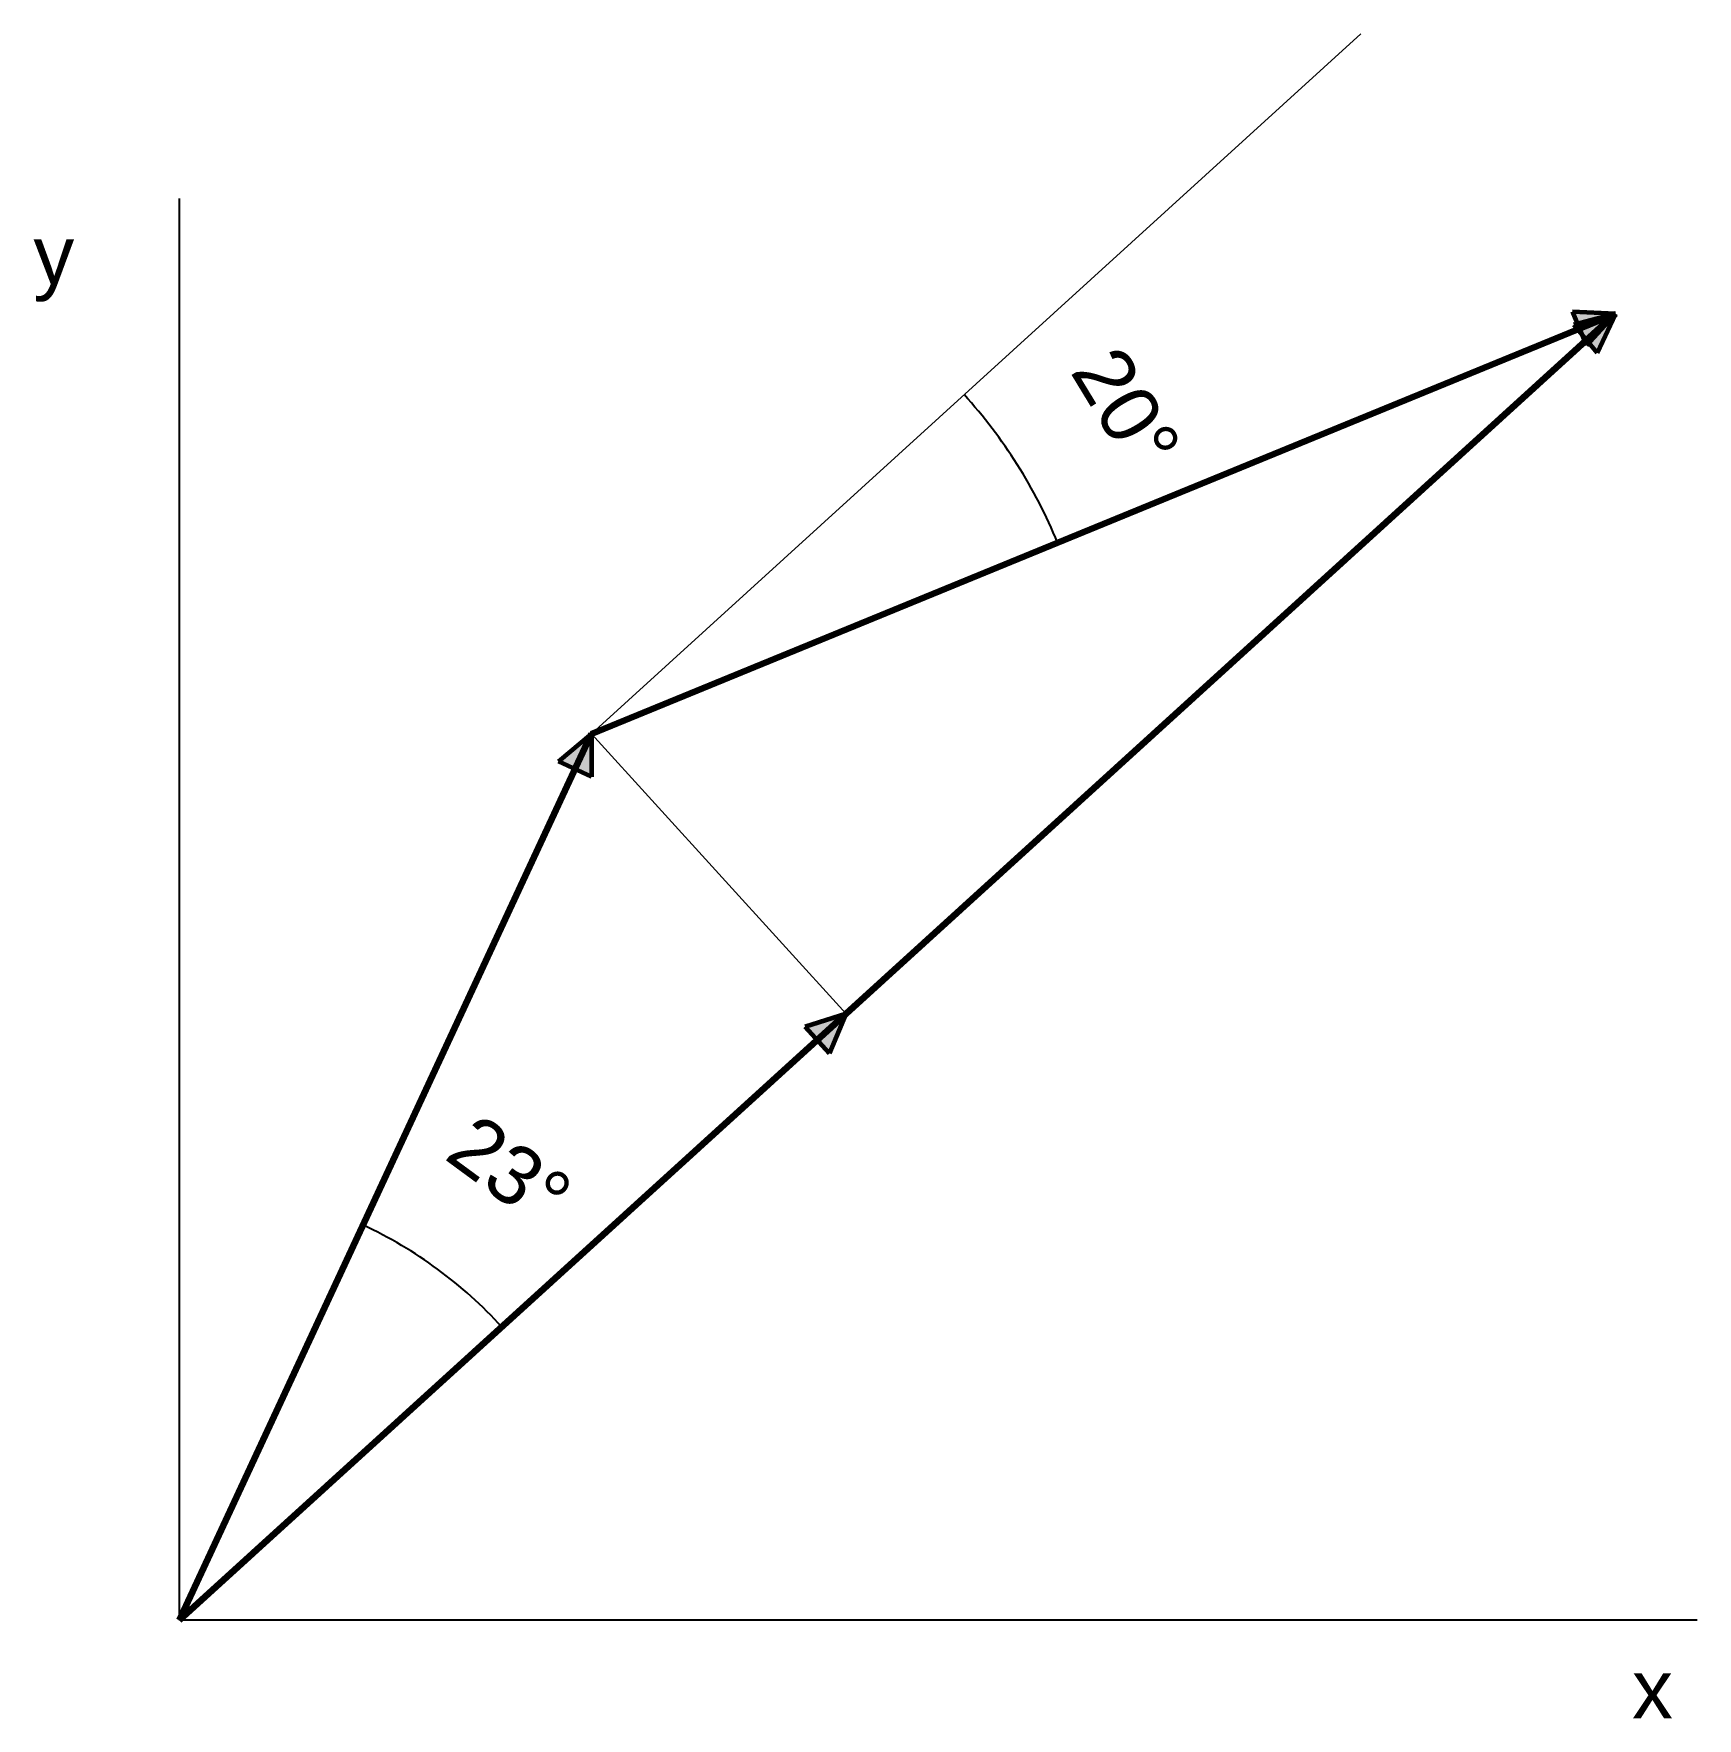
# Model space of a CAD drawing. Header units: millimetres. Extents: x -1 to 10.4, y -0.7 to 10.9.
import ezdxf

# ---------------------------------------------------------------- set-up
doc = ezdxf.new("R2010")
doc.units = ezdxf.units.MM
doc.header["$PDSIZE"] = -5
for name, color, linetype, lineweight in [('anotaciones', 8, 'Continuous', 13), ('ejes', 7, 'Continuous', 25), ('vectores', 7, 'Continuous', 60)]:
    doc.layers.add(name, color=color, linetype=linetype, lineweight=lineweight)
doc.styles.get("Standard").update_dxf_attribs({"font": 'arial.ttf'})
doc.dimstyles.new('ISO-25', dxfattribs={"dimtxt": 0.4, "dimasz": 2.5, "dimexe": 1.25, "dimexo": 0.625, "dimtad": 1, "dimtxsty": 'Standard', "dimblk": 'NONE', "dimcen": 0, "dimadec": 0, "dimazin": 0, "dimtfac": 1, "dimtofl": 0, "dimtmove": 0, "dimatfit": 3, "dimfxl": 1, "dimarcsym": 2})

# ---------------------------------------------------------------- blocks, each defined once
blk = doc.blocks.new('*D1')
at = {"layer": 'anotaciones', "color": 0, "lineweight": -2}
blk.add_arc((0, 0), 2.982, 42.297, 65.0867, dxfattribs=at)
at = {"layer": 'Defpoints', "color": 0}
for p in [(9.829, 8.943), (2.818, 6.068), (1.921, 2.281), (0, 0), (0, 0)]:
    blk.add_point(p, dxfattribs=at)
at = {"layer": 'anotaciones', "color": 0, "insert": (2.258, 3.073), "char_height": 0.4, "attachment_point": 5, "rotation": 323.6919}
blk.add_mtext('23%%d', dxfattribs=at)
blk = doc.blocks.new('_None')
blk = doc.blocks.new('*D2')
at = {"layer": 'anotaciones', "color": 0, "lineweight": -2}
blk.add_arc((2.818, 6.068), 3.449, 22.2972, 42.297, dxfattribs=at)
at = {"layer": 'Defpoints', "color": 0}
for p in [(8.085, 10.859), (9.829, 8.943), (5.622, 8.077), (2.818, 6.068), (2.818, 6.068)]:
    blk.add_point(p, dxfattribs=at)
at = {"layer": 'anotaciones', "color": 0, "insert": (6.478, 8.289), "char_height": 0.4, "attachment_point": 5, "rotation": 301.2614}
blk.add_mtext('20%%d', dxfattribs=at)

msp = doc.modelspace()

# ---------------------------------------------------------------- hatches: boundary and pattern name
at = {"layer": 'vectores'}
for points in [[(9.829, 8.943), (9.629, 8.726), (9.535, 8.956)], [(9.829, 8.943), (9.703, 8.676), (9.544, 8.867)], [(2.818, 6.068), (2.819, 5.773), (2.593, 5.878)], [(4.562, 4.151), (4.448, 3.879), (4.281, 4.063)]]:
    msp.add_hatch(color=256, dxfattribs=at).paths.add_polyline_path(points)

# ---------------------------------------------------------------- linework, layer by layer
at = {"layer": 'anotaciones'}
for q in [(8.085, 10.859), (4.562, 4.151)]:
    msp.add_line((2.818, 6.068), q, dxfattribs=at)
at = {"layer": 'ejes'}
for p, q in [((0, 0), (0, 9.732)), ((10.388, 0), (0, 0))]:
    msp.add_line(p, q, dxfattribs=at)
at = {"layer": 'vectores', "lineweight": 90}
for p, q in [((2.818, 6.068), (9.829, 8.943)), ((4.562, 4.151), (9.829, 8.943)), ((0, 0), (2.818, 6.068)), ((0, 0), (4.562, 4.151))]:
    msp.add_line(p, q, dxfattribs=at)
at = {"layer": 'vectores'}
for p, q in [((9.629, 8.726), (9.535, 8.956)), ((9.829, 8.943), (9.535, 8.956)), ((9.829, 8.943), (9.544, 8.867)), ((9.829, 8.943), (9.629, 8.726)), ((9.829, 8.943), (9.703, 8.676)), ((9.703, 8.676), (9.544, 8.867)), ((2.818, 6.068), (2.593, 5.878)), ((2.818, 6.068), (2.819, 5.773)), ((2.819, 5.773), (2.593, 5.878)), ((4.562, 4.151), (4.281, 4.063)), ((4.562, 4.151), (4.448, 3.879)), ((4.448, 3.879), (4.281, 4.063))]:
    msp.add_line(p, q, dxfattribs=at)

# ---------------------------------------------------------------- texts
at = {"layer": 'ejes', "char_height": 0.4, "width": 0.67785, "attachment_point": 1}
for s, insert in [('{y}', (-1.001, 9.545)), ('{x}', (9.942, -0.271))]:
    msp.add_mtext(s, dxfattribs=dict(at, insert=insert))

# ---------------------------------------------------------------- dimensions: what is measured, and where the dimension line sits
at = {"layer": 'anotaciones'}
for base, line1, line2, picture, middle in [((5.622, 8.077), ((2.818, 6.068), (8.085, 10.859)), ((2.818, 6.068), (9.829, 8.943)), '*D2', (5.767, 7.858)), ((1.921, 2.281), ((0, 0), (2.818, 6.068)), ((0, 0), (9.829, 8.943)), '*D1', (1.766, 2.403))]:
    dim = msp.add_angular_dim_2l(base=base, line1=line1, line2=line2, dimstyle='ISO-25', dxfattribs=at)
    dim.commit()
    dim.dimension.update_dxf_attribs({"geometry": picture, "text_midpoint": middle, "dimtype": 162})

doc.saveas('drawing.dxf')
